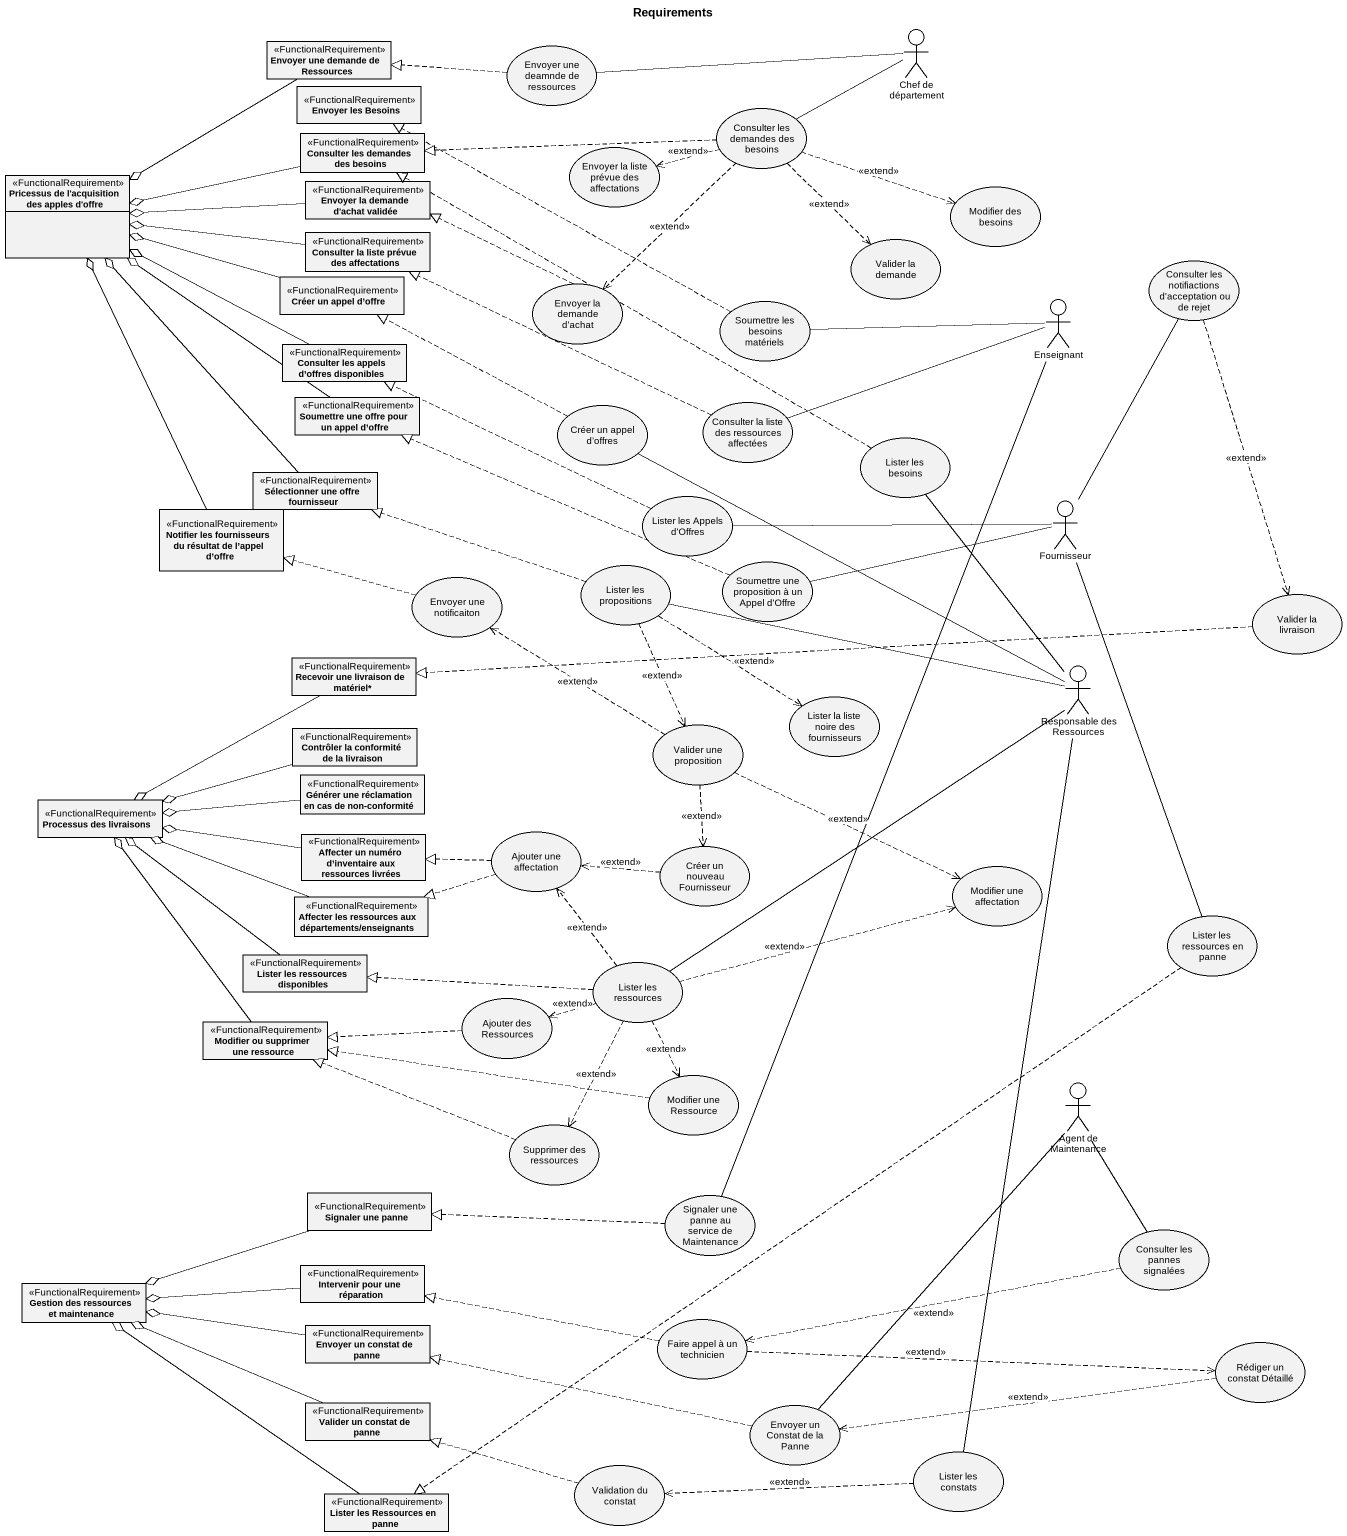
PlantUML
@startuml
title Requirements
allowmixing
hide circle
hide empty members
class "Envoyer une demande de Ressources" as Envoyer_une_demande_de <<FunctionalRequirement>>
usecase "Envoyer une deamnde de ressources" as Envoyer_une_deamnde_de
actor "Chef de département" as Chef_de_département
class "Envoyer les Besoins" as Envoyer_les_Besoins <<FunctionalRequirement>>
usecase "Consulter les demandes des besoins" as Consulter_les_demandes_des
class "Consulter les demandes des besoins" as Consulter_les_demandes_des_2 <<FunctionalRequirement>>
usecase "Envoyer la liste prévue des affectations" as Envoyer_la_liste_prévue_des
class "Pricessus de l'acquisition des apples d'offre" as Pricessus_de_l_acquisition <<FunctionalRequirement>>
class "Envoyer la demande d'achat validée" as Envoyer_la_demande_d_achat <<FunctionalRequirement>>
usecase "Modifier des besoins" as Modifier_des_besoins
class "Consulter la liste prévue des affectations" as Consulter_la_liste_prévue <<FunctionalRequirement>>
usecase "Valider la demande" as Valider_la_demande
class "Créer un appel d’offre" as Créer_un_appel_d_offre <<FunctionalRequirement>>
usecase "Consulter les notifiactions d'acceptation ou de rejet" as Consulter_les_notifiactions
usecase "Envoyer la demande d'achat" as Envoyer_la_demande_d_achat_2
usecase "Soumettre les besoins matériels" as Soumettre_les_besoins
actor Enseignant
class "Consulter les appels d’offres disponibles" as Consulter_les_appels_d <<FunctionalRequirement>>
class "Soumettre une offre pour un appel d’offre" as Soumettre_une_offre_pour_un <<FunctionalRequirement>>
usecase "Créer un appel d’offres" as Créer_un_appel_d_offres
usecase "Consulter la liste des ressources affectées" as Consulter_la_liste_des
class "Sélectionner une offre fournisseur" as Sélectionner_une_offre <<FunctionalRequirement>>
usecase "Lister les besoins" as Lister_les_besoins
class "Notifier les fournisseurs du résultat de l’appel d’offre" as Notifier_les_fournisseurs <<FunctionalRequirement>>
usecase "Lister les Appels d'Offres" as Lister_les_Appels_d_Offres
actor Fournisseur
usecase "Envoyer une notificaiton" as Envoyer_une_notificaiton
usecase "Lister les propositions" as Lister_les_propositions
usecase "Soumettre une proposition à un Appel d'Offre" as Soumettre_une_proposition_à
usecase "Valider la livraison" as Valider_la_livraison
class "Recevoir une livraison de matériel*" as Recevoir_une_livraison_de <<FunctionalRequirement>>
actor "Responsable des Ressources" as Responsable_des_Ressources
usecase "Lister la liste noire des fournisseurs" as Lister_la_liste_noire_des
class "Contrôler la conformité de la livraison" as Contrôler_la_conformité_de <<FunctionalRequirement>>
usecase "Valider une proposition" as Valider_une_proposition
class "Générer une réclamation en cas de non-conformité" as Générer_une_réclamation_en <<FunctionalRequirement>>
class "Processus des livraisons" as Processus_des_livraisons <<FunctionalRequirement>>
class "Affecter un numéro d’inventaire aux ressources livrées" as Affecter_un_numéro_d <<FunctionalRequirement>>
usecase "Ajouter une affectation" as Ajouter_une_affectation
usecase "Créer un nouveau Fournisseur" as Créer_un_nouveau_Fournisseur
class "Affecter les ressources aux départements/enseignants" as Affecter_les_ressources_aux <<FunctionalRequirement>>
usecase "Modifier une affectation" as Modifier_une_affectation
usecase "Lister les ressources en panne" as Lister_les_ressources_en
class "Lister les ressources disponibles" as Lister_les_ressources <<FunctionalRequirement>>
usecase "Lister les ressources" as Lister_les_ressources_2
usecase "Ajouter des Ressources" as Ajouter_des_Ressources
class "Modifier ou supprimer une ressource" as Modifier_ou_supprimer_une <<FunctionalRequirement>>
usecase "Modifier une Ressource" as Modifier_une_Ressource
actor "Agent de Maintenance" as Agent_de_Maintenance
usecase "Supprimer des ressources" as Supprimer_des_ressources
class "Signaler une panne" as Signaler_une_panne <<FunctionalRequirement>>
usecase "Signaler une panne au service de Maintenance" as Signaler_une_panne_au
usecase "Consulter les pannes signalées" as Consulter_les_pannes
class "Gestion des ressources et maintenance" as Gestion_des_ressources_et <<FunctionalRequirement>>
class "Intervenir pour une réparation" as Intervenir_pour_une <<FunctionalRequirement>>
class "Envoyer un constat de panne" as Envoyer_un_constat_de_panne <<FunctionalRequirement>>
usecase "Faire appel à un technicien" as Faire_appel_à_un_technicien
usecase "Rédiger un constat Détaillé" as Rédiger_un_constat_Détaillé
class "Valider un constat de panne" as Valider_un_constat_de_panne <<FunctionalRequirement>>
usecase "Envoyer un Constat de la Panne" as Envoyer_un_Constat_de_la
usecase "Validation du constat" as Validation_du_constat
usecase "Lister les constats" as Lister_les_constats
class "Lister les Ressources en panne" as Lister_les_Ressources_en <<FunctionalRequirement>>
Envoyer_une_demande_de -left-o Pricessus_de_l_acquisition
Envoyer_une_deamnde_de .left.|> Envoyer_une_demande_de
Chef_de_département -left- Envoyer_une_deamnde_de
Chef_de_département -left- Consulter_les_demandes_des
Consulter_les_demandes_des .left.|> Consulter_les_demandes_des_2
Consulter_les_demandes_des .left.> Envoyer_la_liste_prévue_des : <<extend>>
Consulter_les_demandes_des .right.> Modifier_des_besoins : <<extend>>
Consulter_les_demandes_des ..> Valider_la_demande : <<extend>>
Consulter_les_demandes_des ..> Envoyer_la_demande_d_achat_2 : <<extend>>
Consulter_les_demandes_des_2 -left-o Pricessus_de_l_acquisition
Envoyer_la_demande_d_achat -left-o Pricessus_de_l_acquisition
Consulter_la_liste_prévue -left-o Pricessus_de_l_acquisition
Créer_un_appel_d_offre -left-o Pricessus_de_l_acquisition
Consulter_les_notifiactions ..> Valider_la_livraison : <<extend>>
Envoyer_la_demande_d_achat_2 .left.|> Envoyer_la_demande_d_achat
Soumettre_les_besoins .left.|> Envoyer_les_Besoins
Enseignant -left- Soumettre_les_besoins
Enseignant -left- Consulter_la_liste_des
Enseignant -- Signaler_une_panne_au
Consulter_les_appels_d -left-o Pricessus_de_l_acquisition
Soumettre_une_offre_pour_un -up-o Pricessus_de_l_acquisition
Créer_un_appel_d_offres .left.|> Créer_un_appel_d_offre
Consulter_la_liste_des .left.|> Consulter_la_liste_prévue
Sélectionner_une_offre -up-o Pricessus_de_l_acquisition
Lister_les_besoins .left.|> Consulter_les_demandes_des_2
Notifier_les_fournisseurs -up-o Pricessus_de_l_acquisition
Lister_les_Appels_d_Offres .left.|> Consulter_les_appels_d
Fournisseur -up- Consulter_les_notifiactions
Fournisseur -left- Lister_les_Appels_d_Offres
Fournisseur -left- Soumettre_une_proposition_à
Fournisseur -- Lister_les_ressources_en
Envoyer_une_notificaiton .left.|> Notifier_les_fournisseurs
Lister_les_propositions .left.|> Sélectionner_une_offre
Lister_les_propositions ..> Lister_la_liste_noire_des : <<extend>>
Lister_les_propositions ..> Valider_une_proposition : <<extend>>
Soumettre_une_proposition_à .left.|> Soumettre_une_offre_pour_un
Valider_la_livraison .left.|> Recevoir_une_livraison_de
Recevoir_une_livraison_de -left-o Processus_des_livraisons
Responsable_des_Ressources -left- Créer_un_appel_d_offres
Responsable_des_Ressources -up- Lister_les_besoins
Responsable_des_Ressources -left- Lister_les_propositions
Responsable_des_Ressources -- Lister_les_ressources_2
Responsable_des_Ressources -- Lister_les_constats
Contrôler_la_conformité_de -left-o Processus_des_livraisons
Valider_une_proposition .up.> Envoyer_une_notificaiton : <<extend>>
Valider_une_proposition ..> Créer_un_nouveau_Fournisseur : <<extend>>
Valider_une_proposition .right.> Modifier_une_affectation : <<extend>>
Générer_une_réclamation_en -left-o Processus_des_livraisons
Affecter_un_numéro_d -left-o Processus_des_livraisons
Ajouter_une_affectation .left.|> Affecter_un_numéro_d
Ajouter_une_affectation .left.|> Affecter_les_ressources_aux
Créer_un_nouveau_Fournisseur .left.> Ajouter_une_affectation : <<extend>>
Affecter_les_ressources_aux -left-o Processus_des_livraisons
Lister_les_ressources_en ..|> Lister_les_Ressources_en
Lister_les_ressources -up-o Processus_des_livraisons
Lister_les_ressources_2 .up.> Ajouter_une_affectation : <<extend>>
Lister_les_ressources_2 .right.> Modifier_une_affectation : <<extend>>
Lister_les_ressources_2 .left.|> Lister_les_ressources
Lister_les_ressources_2 .left.> Ajouter_des_Ressources : <<extend>>
Lister_les_ressources_2 ..> Modifier_une_Ressource : <<extend>>
Lister_les_ressources_2 ..> Supprimer_des_ressources : <<extend>>
Ajouter_des_Ressources .left.|> Modifier_ou_supprimer_une
Modifier_ou_supprimer_une -up-o Processus_des_livraisons
Modifier_une_Ressource .left.|> Modifier_ou_supprimer_une
Agent_de_Maintenance -- Consulter_les_pannes
Agent_de_Maintenance -- Envoyer_un_Constat_de_la
Supprimer_des_ressources .left.|> Modifier_ou_supprimer_une
Signaler_une_panne -left-o Gestion_des_ressources_et
Signaler_une_panne_au .left.|> Signaler_une_panne
Consulter_les_pannes .left.> Faire_appel_à_un_technicien : <<extend>>
Intervenir_pour_une -left-o Gestion_des_ressources_et
Envoyer_un_constat_de_panne -left-o Gestion_des_ressources_et
Faire_appel_à_un_technicien .left.|> Intervenir_pour_une
Faire_appel_à_un_technicien .right.> Rédiger_un_constat_Détaillé : <<extend>>
Rédiger_un_constat_Détaillé .left.> Envoyer_un_Constat_de_la : <<extend>>
Valider_un_constat_de_panne -left-o Gestion_des_ressources_et
Envoyer_un_Constat_de_la .left.|> Envoyer_un_constat_de_panne
Validation_du_constat .left.|> Valider_un_constat_de_panne
Lister_les_constats .left.> Validation_du_constat : <<extend>>
Lister_les_Ressources_en -up-o Gestion_des_ressources_et
@enduml
